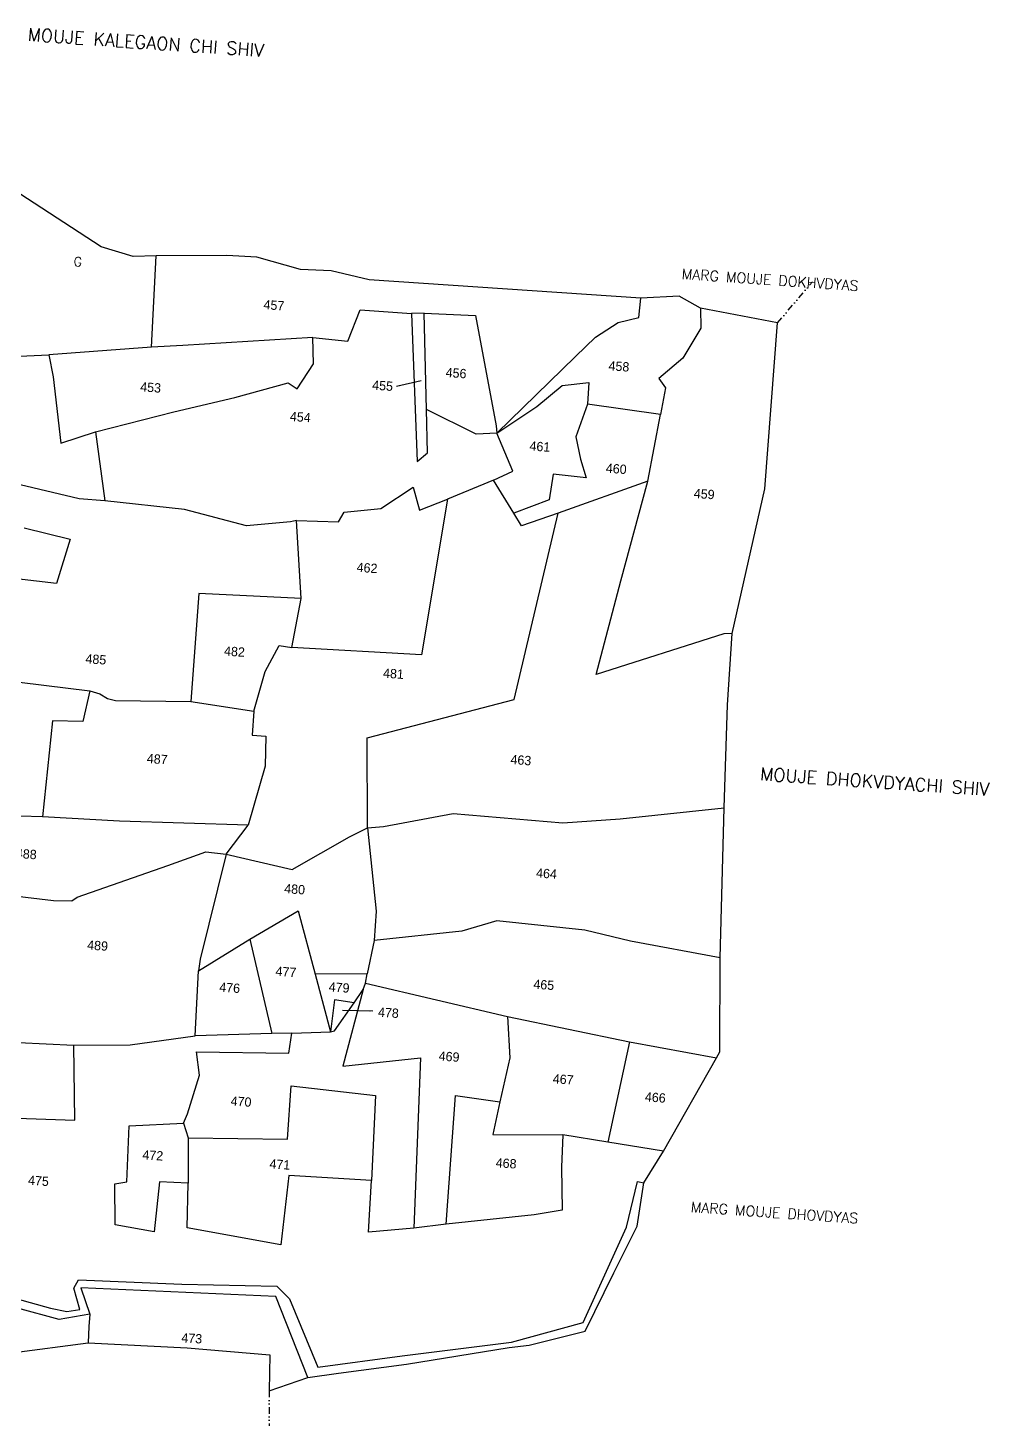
# Model space of a CAD drawing. Header units: metres. Extents: x 274790 to 276877, y 2077867 to 2079409.
# Drawn here: x 276134 to 276877, y 2077921 to 2079002 of the extents above; entities that cross this region are included whole.
import ezdxf
from ezdxf.enums import TextEntityAlignment as Align

# ---------------------------------------------------------------- set-up
doc = ezdxf.new("R2010")
doc.units = ezdxf.units.M
doc.linetypes.add('DIVIDE', pattern=[1.25, 0.5, -0.25, 0, -0.25, 0, -0.25])
for name, color, linetype in [('POLY_PARCEL', 6, 'Continuous'), ('POLY_ROAD', 30, 'Continuous'), ('TEXT_MAPIN', 7, 'Continuous'), ('TEXT_MAPOUT', 7, 'Continuous'), ('TEXT_PARCEL', 7, 'Continuous'), ('V_BOUND_LINE', 7, 'Continuous'), ('V_DIVIDE_LINE', 7, 'DIVIDE')]:
    doc.layers.add(name, color=color, linetype=linetype)
doc.styles.get("Standard").update_dxf_attribs({"font": 'simplex.shx'})
doc.styles.add('TEXT_MAP', font='', dxfattribs={"height": 1.8})
doc.styles.get('TEXT_MAP').set_extended_font_data('Kruti Dev 050')
doc.dimstyles.get("Standard").update_dxf_attribs({"dimtxt": 0.18, "dimasz": 0.18, "dimexe": 0.18, "dimexo": 0.0625, "dimgap": 0.09, "dimtad": 0, "dimtih": 1, "dimtoh": 1, "dimdec": 4, "dimzin": 0, "dimdsep": 46, "dimtxsty": 'Standard', "dimcen": 0.09, "dimadec": 0, "dimazin": 0, "dimtfac": 1, "dimtdec": 4, "dimtofl": 0, "dimtmove": 0, "dimatfit": 3, "dimfxl": 1, "dimtolj": 1, "dimtzin": 0, "dimarcsym": 0})

msp = doc.modelspace()

# ---------------------------------------------------------------- linework, layer by layer
at = {"layer": 'POLY_PARCEL'}
for p, q in [((276229.3, 2078755.5), (276232.9, 2078825.9)), ((276606.1, 2078778.3), (276607.6, 2078793.4)), ((276381.2, 2078760.1), (276390.7, 2078784.2)), ((276390.7, 2078784.2), (276430.3, 2078781.4)), ((276440, 2078781.6), (276430.3, 2078781.4)), ((276430.3, 2078781.4), (276434.7, 2078667.1)), ((276440, 2078781.6), (276479.7, 2078780)), ((276441.8, 2078707.2), (276440, 2078781.6)), ((276479.7, 2078780), (276495.8, 2078694.6)), ((276590, 2078774.4), (276606.1, 2078778.3)), ((276653.7, 2078785.5), (276654, 2078770)), ((276572.5, 2078763.1), (276590, 2078774.4)), ((276654, 2078770), (276640.1, 2078747)), ((276229.3, 2078755.5), (276150.1, 2078749.5)), ((276253.6, 2078756.6), (276229.3, 2078755.5)), ((276354, 2078763), (276253.6, 2078756.6)), ((276354, 2078763), (276381.2, 2078760.1)), ((276354.5, 2078742.6), (276354, 2078763)), ((276557.1, 2078748.3), (276572.5, 2078763.1)), ((276038.6, 2078744.3), (276150.1, 2078749.5)), ((276150.1, 2078749.5), (276153.3, 2078732.5)), ((276496.4, 2078688.9), (276557.1, 2078748.3)), ((276640.1, 2078747), (276621.5, 2078731.1)), ((276342, 2078723.1), (276354.5, 2078742.6)), ((276153.3, 2078732.5), (276159.3, 2078681.2)), ((276293.7, 2078716.4), (276335.1, 2078727.8)), ((276335.1, 2078727.8), (276342, 2078723.1)), ((276527.3, 2078709.6), (276546.8, 2078725.8)), ((276546.8, 2078725.8), (276567.5, 2078728)), ((276567.5, 2078728), (276566.4, 2078711.4)), ((276621.5, 2078731.1), (276626.6, 2078724)), ((276626.6, 2078724), (276622.9, 2078703.3)), ((276246.5, 2078705.5), (276293.7, 2078716.4)), ((276566.4, 2078711.4), (276557.4, 2078686.1)), ((276622.9, 2078703.3), (276566.4, 2078711.4)), ((276186.1, 2078690), (276246.5, 2078705.5)), ((276480.4, 2078688.2), (276441.8, 2078707.2)), ((276442.6, 2078673.8), (276441.8, 2078707.2)), ((276496.4, 2078688.9), (276527.3, 2078709.6)), ((276613.1, 2078651.8), (276622.9, 2078703.3)), ((276159.3, 2078681.2), (276186.1, 2078690)), ((276186.1, 2078690), (276193.3, 2078636.5)), ((276495.8, 2078694.6), (276496.4, 2078688.9)), ((276496.4, 2078688.9), (276480.4, 2078688.2)), ((276508.6, 2078659.5), (276496.4, 2078688.9)), ((276557.4, 2078686.1), (276561, 2078668.7)), ((276434.7, 2078667.1), (276442.6, 2078673.8)), ((276561, 2078668.7), (276565.3, 2078654.5)), ((276493.8, 2078652.5), (276508.6, 2078659.5)), ((276539.9, 2078657.3), (276536.8, 2078637.5)), ((276565.3, 2078654.5), (276539.9, 2078657.3)), ((276173.5, 2078638.2), (276122.4, 2078650.3)), ((276406.5, 2078630.7), (276431.6, 2078647.1)), ((276431.6, 2078647.1), (276436.5, 2078629.5)), ((276493.8, 2078652.5), (276458.1, 2078638)), ((276509.3, 2078627.2), (276493.8, 2078652.5)), ((276613.1, 2078651.8), (276543.6, 2078627.1)), ((276592.2, 2078574.8), (276613.1, 2078651.8)), ((276193.3, 2078636.5), (276173.5, 2078638.2)), ((276254.9, 2078630), (276193.3, 2078636.5)), ((276436.5, 2078629.5), (276458.1, 2078638)), ((276458.1, 2078638), (276438.1, 2078517.6)), ((276536.8, 2078637.5), (276509.3, 2078627.2)), ((276302.8, 2078617.3), (276254.9, 2078630)), ((276373.8, 2078620.4), (276378.2, 2078627.9)), ((276378.2, 2078627.9), (276406.5, 2078630.7)), ((276515.4, 2078617.3), (276509.3, 2078627.2)), ((276509.8, 2078482.9), (276543.6, 2078627.1)), ((276543.6, 2078627.1), (276515.4, 2078617.3)), ((276130.8, 2078615.8), (276166.4, 2078607)), ((276336.9, 2078620.3), (276302.8, 2078617.3)), ((276341.3, 2078621.5), (276336.9, 2078620.3)), ((276341.3, 2078621.5), (276373.8, 2078620.4)), ((276345, 2078561.2), (276341.3, 2078621.5)), ((276166.4, 2078607), (276156, 2078572.7)), ((276156, 2078572.7), (276125, 2078576.2)), ((276573, 2078502.4), (276592.2, 2078574.8)), ((276265.9, 2078565), (276259.7, 2078481.4)), ((276345, 2078561.2), (276265.9, 2078565)), ((276337.9, 2078523.3), (276345, 2078561.2)), ((276671.7, 2078533.8), (276573, 2078502.4)), ((276678.3, 2078534.1), (276671.7, 2078533.8)), ((276317.1, 2078504.6), (276327.9, 2078524.7)), ((276327.9, 2078524.7), (276337.9, 2078523.3)), ((276438.1, 2078517.6), (276337.9, 2078523.3)), ((276098.3, 2078500), (276181.7, 2078489.8)), ((276308.5, 2078473.9), (276317.1, 2078504.6)), ((276181.7, 2078489.8), (276176.3, 2078466)), ((276181.7, 2078489.8), (276189.4, 2078487.5)), ((276189.4, 2078487.5), (276195.3, 2078483.8)), ((276195.3, 2078483.8), (276201.5, 2078482.3)), ((276201.5, 2078482.3), (276259.7, 2078481.4)), ((276259.7, 2078481.4), (276308.5, 2078473.9)), ((276308.5, 2078473.9), (276307.2, 2078455.4)), ((276396.1, 2078453.5), (276509.8, 2078482.9)), ((276152.9, 2078466.5), (276145.1, 2078392.4)), ((276176.3, 2078466), (276152.9, 2078466.5)), ((276307.2, 2078455.4), (276317.6, 2078454.6)), ((276317.6, 2078454.6), (276317.2, 2078431.6)), ((276396.3, 2078383.7), (276396.1, 2078453.5)), ((276317.2, 2078431.6), (276304.1, 2078385.9)), ((276591.7, 2078390.9), (276672.1, 2078399.3)), ((276145.1, 2078392.4), (276020.3, 2078396.2)), ((276204.7, 2078388.9), (276145.1, 2078392.4)), ((276304.1, 2078385.9), (276204.7, 2078388.9)), ((276408.6, 2078384.8), (276462.5, 2078394.8)), ((276462.5, 2078394.8), (276547.3, 2078387.8)), ((276547.3, 2078387.8), (276591.7, 2078390.9)), ((276287, 2078363.4), (276304.1, 2078385.9)), ((276338, 2078351.6), (276382.5, 2078376.9)), ((276382.5, 2078376.9), (276396.3, 2078383.7)), ((276396.3, 2078383.7), (276408.6, 2078384.8)), ((276396.3, 2078383.7), (276403, 2078319.3)), ((276241.9, 2078354.8), (276271.3, 2078365.3)), ((276271.3, 2078365.3), (276287, 2078363.4)), ((276171.9, 2078330.1), (276241.9, 2078354.8)), ((276287, 2078363.4), (276267, 2078282.2)), ((276287, 2078363.4), (276338, 2078351.6)), ((276108.6, 2078333), (276153.6, 2078327.7)), ((276153.6, 2078327.7), (276167.7, 2078327.4)), ((276167.7, 2078327.4), (276171.9, 2078330.1)), ((276305.4, 2078297.7), (276342.8, 2078319.7)), ((276342.8, 2078319.7), (276355.8, 2078270.6)), ((276403, 2078319.3), (276401.5, 2078296.6)), ((276496.4, 2078311.8), (276469.1, 2078303.9)), ((276564.2, 2078304.7), (276496.4, 2078311.8)), ((276469.1, 2078303.9), (276401.5, 2078296.6)), ((276599.6, 2078296.1), (276564.2, 2078304.7)), ((276265.6, 2078273.2), (276305.4, 2078297.7)), ((276305.4, 2078297.7), (276322.4, 2078224.8)), ((276401.5, 2078296.6), (276396.1, 2078270.9)), ((276668.9, 2078283.3), (276599.6, 2078296.1)), ((276267, 2078282.2), (276265.6, 2078273.2)), ((276263.2, 2078222.9), (276265.6, 2078273.2)), ((276396.1, 2078270.9), (276355.8, 2078270.6)), ((276355.8, 2078270.6), (276367.6, 2078226.2)), ((276394.8, 2078263.8), (276396.1, 2078270.9)), ((276393, 2078258.8), (276377.3, 2078199.5)), ((276385.9, 2078248.5), (276393, 2078258.8)), ((276393, 2078258.8), (276394.8, 2078263.8)), ((276394.8, 2078263.8), (276504.4, 2078237.9)), ((276370.8, 2078250.9), (276367.6, 2078226.2)), ((276385.9, 2078248.5), (276370.8, 2078250.9)), ((276370.9, 2078226.8), (276385.9, 2078248.5)), ((276504.4, 2078237.9), (276506.4, 2078206)), ((276504.4, 2078237.9), (276598.9, 2078218.3)), ((276322.4, 2078224.8), (276263.2, 2078222.9)), ((276337.8, 2078225), (276322.4, 2078224.8)), ((276335.6, 2078209.6), (276337.8, 2078225)), ((276337.8, 2078225), (276367.6, 2078226.2)), ((276367.6, 2078226.2), (276370.9, 2078226.8)), ((276367.6, 2078226.2), (276367.6, 2078226.2)), ((276367.6, 2078226.2), (276367.6, 2078226.2)), ((276126.6, 2078217.8), (276169.4, 2078215.7)), ((276169.4, 2078215.7), (276212.8, 2078216.1)), ((276170.2, 2078157.8), (276169.4, 2078215.7)), ((276212.8, 2078216.1), (276263.2, 2078222.9)), ((276598.9, 2078218.3), (276582.1, 2078140.9)), ((276598.9, 2078218.3), (276666, 2078206)), ((276266.5, 2078192.6), (276264.2, 2078210.6)), ((276264.2, 2078210.6), (276335.6, 2078209.6)), ((276377.3, 2078199.5), (276437.3, 2078206)), ((276437.3, 2078206), (276432.1, 2078074.4)), ((276506.4, 2078206), (276498.5, 2078172.1)), ((276257.2, 2078162.7), (276266.5, 2078192.6)), ((276334.4, 2078143.2), (276337.2, 2078184.4)), ((276337.2, 2078184.4), (276402.4, 2078176.9)), ((276402.4, 2078176.9), (276399.3, 2078111.2)), ((276457.2, 2078077.4), (276464.3, 2078176.8)), ((276464.3, 2078176.8), (276498.5, 2078172.1)), ((276498.5, 2078172.1), (276493.2, 2078146.8)), ((276254, 2078155.6), (276257.2, 2078162.7)), ((276109.1, 2078159.8), (276170.2, 2078157.8)), ((276210.2, 2078110.2), (276212.1, 2078153.5)), ((276212.1, 2078153.5), (276254, 2078155.6)), ((276254, 2078155.6), (276257.6, 2078144.2)), ((276257.6, 2078144.2), (276257.6, 2078109)), ((276257.6, 2078144.2), (276334.4, 2078143.2)), ((276493.2, 2078146.8), (276547.3, 2078146.6)), ((276547.3, 2078146.6), (276546.3, 2078121.6)), ((276582.1, 2078140.9), (276547.3, 2078146.6)), ((276625.1, 2078133.8), (276582.1, 2078140.9)), ((276546.3, 2078121.6), (276546.8, 2078088.2)), ((276200.9, 2078108.6), (276210.2, 2078110.2)), ((276201.3, 2078076.9), (276200.9, 2078108.6)), ((276235.5, 2078110.1), (276231.5, 2078071.5)), ((276257.6, 2078109), (276235.5, 2078110.1)), ((276257, 2078074.5), (276257.6, 2078109)), ((276335.5, 2078115), (276329.3, 2078061.4)), ((276399.3, 2078111.2), (276335.5, 2078115)), ((276397.1, 2078071.2), (276399.3, 2078111.2)), ((276525.1, 2078084.7), (276457.2, 2078077.4)), ((276546.8, 2078088.2), (276525.1, 2078084.7)), ((276231.5, 2078071.5), (276201.3, 2078076.9)), ((276329.3, 2078061.4), (276257, 2078074.5)), ((276432.1, 2078074.4), (276397.1, 2078071.2)), ((276457.2, 2078077.4), (276432.1, 2078074.4)), ((276180.8, 2077998.2), (276180.3, 2077985.7)), ((276181.7, 2078007.9), (276180.8, 2077998.2))]:
    msp.add_line(p, q, dxfattribs=at)
at = {"layer": 'POLY_ROAD'}
for p, q in [((276596.4, 2078075), (276604.9, 2078110.4)), ((276604.9, 2078110.4), (276610, 2078109.3)), ((276563, 2078001.4), (276596.4, 2078075)), ((276169.3, 2078028), (276172.8, 2078034.5)), ((276172.8, 2078034.5), (276252.8, 2078031.1)), ((276252.8, 2078031.1), (276326.3, 2078029.4)), ((276124.6, 2078019.9), (276151.4, 2078012.4)), ((276173.9, 2078011.5), (276169.3, 2078028)), ((276325.4, 2078021.4), (276174.6, 2078028.3)), ((276174.6, 2078028.3), (276181.7, 2078007.9)), ((276350.2, 2077958.9), (276325.4, 2078021.4)), ((276326.3, 2078029.4), (276336.1, 2078019.6)), ((276336.1, 2078019.6), (276357.8, 2077966.9)), ((276158.1, 2078003.8), (276125.7, 2078012.4)), ((276151.4, 2078012.4), (276164, 2078009.8)), ((276164, 2078009.8), (276173.9, 2078011.5)), ((276181.7, 2078007.9), (276158.1, 2078003.8)), ((276507.6, 2077986.3), (276563, 2078001.4)), ((276423.2, 2077975.5), (276507.6, 2077986.3)), ((276357.8, 2077966.9), (276423.2, 2077975.5))]:
    msp.add_line(p, q, dxfattribs=at)
at = {"layer": 'V_BOUND_LINE', "ltscale": 10}
for p, q in [((276190.5, 2078832.9), (276127.5, 2078874)), ((276215.3, 2078825.4), (276190.5, 2078832.9)), ((276232.9, 2078825.9), (276215.3, 2078825.4)), ((276287.6, 2078826.2), (276232.9, 2078825.9)), ((276310.8, 2078824.9), (276287.6, 2078826.2)), ((276344.5, 2078815.5), (276310.8, 2078824.9)), ((276368.1, 2078814.3), (276344.5, 2078815.5)), ((276397.7, 2078807.5), (276368.1, 2078814.3)), ((276607.6, 2078793.4), (276397.7, 2078807.5)), ((276637.1, 2078794.8), (276607.6, 2078793.4)), ((276653.7, 2078785.5), (276637.1, 2078794.8)), ((276713.3, 2078774.3), (276653.7, 2078785.5)), ((276703.5, 2078645.9), (276713.3, 2078774.3)), ((276678.3, 2078534.1), (276703.5, 2078645.9)), ((276674.5, 2078479), (276678.3, 2078534.1)), ((276672.1, 2078399.3), (276674.5, 2078479)), ((276668.9, 2078283.3), (276672.1, 2078399.3)), ((276668.6, 2078210.7), (276668.9, 2078283.3)), ((276625.1, 2078133.8), (276666, 2078206)), ((276666, 2078206), (276668.6, 2078210.7)), ((276610, 2078109.3), (276625.1, 2078133.8)), ((276604.8, 2078075.8), (276610, 2078109.3)), ((276586.8, 2078039.9), (276604.8, 2078075.8)), ((276564.5, 2077994.6), (276586.8, 2078039.9)), ((276521.2, 2077984), (276564.5, 2077994.6)), ((276121.3, 2077977.9), (276180.3, 2077985.7)), ((276180.3, 2077985.7), (276256.9, 2077981.8)), ((276256.9, 2077981.8), (276320.8, 2077976.5)), ((276320.8, 2077976.5), (276320.3, 2077948.6)), ((276426.4, 2077969.3), (276505.9, 2077982)), ((276505.9, 2077982), (276521.2, 2077984)), ((276374, 2077962.3), (276426.4, 2077969.3)), ((276320.3, 2077948.6), (276350.2, 2077958.9)), ((276350.2, 2077958.9), (276374, 2077962.3))]:
    msp.add_line(p, q, dxfattribs=at)
at = {"layer": 'V_DIVIDE_LINE', "ltscale": 10}
for p, q in [((276713.3, 2078774.3), (276740.3, 2078806)), ((276320.3, 2077948.6), (276320.3, 2077921.4))]:
    msp.add_line(p, q, dxfattribs=at)

# ---------------------------------------------------------------- texts
at = {"layer": 'TEXT_MAPIN'}
msp.add_text('G', height=7.18, rotation=356.0758, dxfattribs=at).set_placement((276168.9, 2078818.1))
at = {"layer": 'TEXT_MAPOUT'}
for s, height, p in [('MOUJE KALEGAON CHI SHIV', 9.976, (276133.3, 2078992.3)), ('MARG MOUJE DOKHVDYAS', 7.981, (276639, 2078808.2)), ('MOUJE DHOKVDYACHI SHIV', 9.976, (276699.5, 2078420.7)), ('MARG MOUJE DHOVDYAS', 7.981, (276646, 2078086.8))]:
    msp.add_text(s, height=height, rotation=356.0758, dxfattribs=at).set_placement(p)
at = {"layer": 'TEXT_PARCEL', "style": 'TEXT_MAP'}
for s, p in [('457', (276324, 2078787.8)), ('458', (276590.7, 2078740.6)), ('456', (276464.8, 2078735.4)), ('453', (276228.7, 2078724.3)), ('455', (276408, 2078725.6)), ('454', (276344.4, 2078701.4)), ('461', (276529.6, 2078678.6)), ('460', (276588.6, 2078661.4)), ('459', (276656.6, 2078641.9)), ('462', (276396, 2078584.8)), ('485', (276186.4, 2078514.1)), ('482', (276293.5, 2078520.1)), ('481', (276416.4, 2078503)), ('487', (276233.8, 2078437)), ('463', (276514.9, 2078436.2)), ('488', (276132.6, 2078363.6)), ('464', (276534.7, 2078348.5)), ('480', (276340, 2078336.4)), ('489', (276187.7, 2078292.8)), ('477', (276333.3, 2078272.5)), ('476', (276289.8, 2078260.2)), ('479', (276374.4, 2078260.4)), ('465', (276532.6, 2078262.5)), ('478', (276412.5, 2078240.9)), ('469', (276459.4, 2078207)), ('467', (276547.6, 2078189.4)), ('470', (276298.6, 2078172.2)), ('466', (276618.8, 2078175.4)), ('472', (276230.4, 2078130.7)), ('471', (276328.6, 2078123.6)), ('468', (276503.5, 2078124.5)), ('475', (276142, 2078110.9)), ('473', (276260.5, 2077989.2))]:
    msp.add_text(s, height=7.18, rotation=356.0758, dxfattribs=at).set_placement(p, align=Align.MIDDLE)

# ---------------------------------------------------------------- leaders
for points in [[(276418.6, 2078725.2), (276437.8, 2078729.6)], [(276400.4, 2078242.1), (276377, 2078242.5)]]:
    msp.add_leader(points, dimstyle='Standard', override={"dimtxt": 2.5, "dimasz": 2.5, "dimexe": 1.25, "dimexo": 0.625, "dimgap": 0.625, "dimtad": 1, "dimtih": 0, "dimtoh": 0, "dimzin": 8, "dimcen": 2.5, "dimtofl": 1})

doc.saveas('drawing.dxf')
